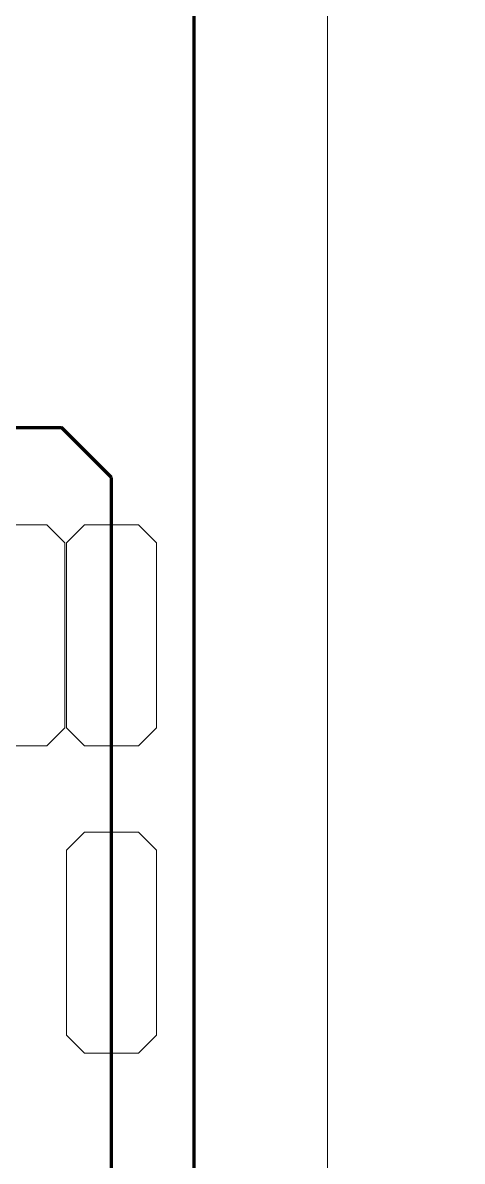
# Model space of a CAD drawing. Header units: millimetres. Extents: x 10 to 148, y -145 to 146.
# Drawn here: x 135.74 to 147.95, y -129.15 to -97.53 of the extents above; entities that cross this region are included whole.
import ezdxf

# ---------------------------------------------------------------- set-up
doc = ezdxf.new("R2010")
doc.units = ezdxf.units.MM
doc.header["$MEASUREMENT"] = 0
doc.layers.add('Layer 1', color=7, linetype='Continuous')

msp = doc.modelspace()

# ---------------------------------------------------------------- linework, layer by layer
at = {"layer": 'Layer 1', "lineweight": 9}
for points, knots in [([(11.9494, -67.3038), (11.9494, -67.3038), (13.698, -65.5552), (13.698, -65.5552), (13.698, -65.5552), (138.9103, -65.5552), (138.9103, -65.5552), (138.9103, -65.5552), (144.202, -70.847), (144.202, -70.847), (144.202, -70.847), (144.202, -77.6157), (144.202, -77.6157), (146.2731, -77.6157), (147.952, -79.2946), (147.952, -81.3657), (147.952, -83.4368), (146.2731, -85.1157), (144.202, -85.1157), (144.202, -85.1157), (144.202, -138.0687), (144.202, -138.0687), (145.3549, -138.7083), (146.1352, -139.9381), (146.1352, -141.35), (146.1352, -143.4211), (144.4563, -145.1), (142.3852, -145.1), (140.9733, -145.1), (139.7435, -144.3197), (139.1039, -143.1668), (139.1039, -143.1668), (21.4491, -143.1668), (21.4491, -143.1668), (21.4491, -143.1668), (18.9783, -140.696), (18.9783, -140.696), (18.9783, -140.696), (18.9783, -123.1995), (18.9783, -123.1995), (18.9783, -123.1995), (19.5183, -122.6595), (19.5183, -122.6595), (19.5183, -122.6595), (39.4221, -122.6595), (39.4221, -122.6595), (39.4221, -122.6595), (40.1329, -121.9487), (40.1329, -121.9487), (40.1329, -121.9487), (40.1329, -107.9393), (40.1329, -107.9393), (40.1329, -107.9393), (39.4846, -107.291), (39.4846, -107.291), (39.4846, -107.291), (18.4313, -107.291), (18.4313, -107.291), (18.4313, -107.291), (12.043, -100.9026), (12.043, -100.9026), (12.043, -100.9026), (12.043, -87.4944), (12.043, -87.4944), (10.7187, -86.9157), (9.793, -85.5942), (9.793, -84.0564), (9.793, -82.5186), (10.7187, -81.1971), (12.043, -80.6184), (12.043, -80.6184), (12.043, -67.2102), (12.043, -67.2102)], [0, 0, 0, 0, 0.0416667, 0.0416667, 0.0416667, 0.0833333, 0.0833333, 0.0833333, 0.125, 0.125, 0.125, 0.1666667, 0.1666667, 0.1666667, 0.2083333, 0.2083333, 0.2083333, 0.25, 0.25, 0.25, 0.2916667, 0.2916667, 0.2916667, 0.3333333, 0.3333333, 0.3333333, 0.375, 0.375, 0.375, 0.4166667, 0.4166667, 0.4166667, 0.4583333, 0.4583333, 0.4583333, 0.5, 0.5, 0.5, 0.5416667, 0.5416667, 0.5416667, 0.5833333, 0.5833333, 0.5833333, 0.625, 0.625, 0.625, 0.6666667, 0.6666667, 0.6666667, 0.7083333, 0.7083333, 0.7083333, 0.75, 0.75, 0.75, 0.7916667, 0.7916667, 0.7916667, 0.8333333, 0.8333333, 0.8333333, 0.875, 0.875, 0.875, 0.9166667, 0.9166667, 0.9166667, 0.9583333, 0.9583333, 0.9583333, 1, 1, 1, 1]), ([(134.409, -111.9733), (134.409, -111.9733), (134.409, -117.1097), (134.409, -117.1097), (134.409, -117.1097), (134.909, -117.6097), (134.909, -117.6097), (134.909, -117.6097), (136.409, -117.6097), (136.409, -117.6097), (136.409, -117.6097), (136.909, -117.1097), (136.909, -117.1097), (136.909, -117.1097), (136.909, -111.9733), (136.909, -111.9733), (136.909, -111.9733), (136.409, -111.4733), (136.409, -111.4733), (136.409, -111.4733), (134.909, -111.4733), (134.909, -111.4733), (134.909, -111.4733), (134.409, -111.9733), (134.409, -111.9733)], [0, 0, 0, 0, 0.125, 0.125, 0.125, 0.25, 0.25, 0.25, 0.375, 0.375, 0.375, 0.5, 0.5, 0.5, 0.625, 0.625, 0.625, 0.75, 0.75, 0.75, 0.875, 0.875, 0.875, 1, 1, 1, 1]), ([(136.949, -111.9733), (136.949, -111.9733), (136.949, -117.1097), (136.949, -117.1097), (136.949, -117.1097), (137.449, -117.6097), (137.449, -117.6097), (137.449, -117.6097), (138.949, -117.6097), (138.949, -117.6097), (138.949, -117.6097), (139.449, -117.1097), (139.449, -117.1097), (139.449, -117.1097), (139.449, -111.9733), (139.449, -111.9733), (139.449, -111.9733), (138.949, -111.4733), (138.949, -111.4733), (138.949, -111.4733), (137.449, -111.4733), (137.449, -111.4733), (137.449, -111.4733), (136.949, -111.9733), (136.949, -111.9733)], [0, 0, 0, 0, 0.125, 0.125, 0.125, 0.25, 0.25, 0.25, 0.375, 0.375, 0.375, 0.5, 0.5, 0.5, 0.625, 0.625, 0.625, 0.75, 0.75, 0.75, 0.875, 0.875, 0.875, 1, 1, 1, 1]), ([(136.9508, -120.5144), (136.9508, -120.5144), (136.9508, -125.6508), (136.9508, -125.6508), (136.9508, -125.6508), (137.4508, -126.1508), (137.4508, -126.1508), (137.4508, -126.1508), (138.9508, -126.1508), (138.9508, -126.1508), (138.9508, -126.1508), (139.4508, -125.6508), (139.4508, -125.6508), (139.4508, -125.6508), (139.4508, -120.5144), (139.4508, -120.5144), (139.4508, -120.5144), (138.9508, -120.0144), (138.9508, -120.0144), (138.9508, -120.0144), (137.4508, -120.0144), (137.4508, -120.0144), (137.4508, -120.0144), (136.9508, -120.5144), (136.9508, -120.5144)], [0, 0, 0, 0, 0.125, 0.125, 0.125, 0.25, 0.25, 0.25, 0.375, 0.375, 0.375, 0.5, 0.5, 0.5, 0.625, 0.625, 0.625, 0.75, 0.75, 0.75, 0.875, 0.875, 0.875, 1, 1, 1, 1])]:
    msp.add_open_spline(points, degree=3, knots=knots, dxfattribs=at)
at = {"layer": 'Layer 1', "color": 6, "lineweight": 120}
for points in [[(140.499, -136.2353), (140.499, -136.2353), (140.499, -96.9222), (140.499, -96.9222)], [(101.9104, -108.7713), (101.9104, -108.7713), (136.8135, -108.7711), (136.8135, -108.7711)], [(138.199, -110.1566), (138.199, -110.1566), (136.8135, -108.7711), (136.8135, -108.7711)], [(138.199, -136.351), (138.199, -136.351), (138.199, -110.1566), (138.199, -110.1566)]]:
    msp.add_open_spline(points, degree=3, dxfattribs=at)
at = {"layer": 'Layer 1', "color": 5}
for points in [[(138.199, -114.5398), (138.199, -114.5398), (138.1955, -114.5398), (138.1955, -114.5398), (138.1955, -114.5398), (138.1955, -114.5433), (138.1955, -114.5433), (138.1955, -114.5433), (138.199, -114.5433), (138.199, -114.5433), (138.199, -114.5433), (138.199, -114.5398), (138.199, -114.5398)], [(138.2008, -123.0809), (138.2008, -123.0809), (138.1973, -123.0809), (138.1973, -123.0809), (138.1973, -123.0809), (138.1973, -123.0844), (138.1973, -123.0844), (138.1973, -123.0844), (138.2008, -123.0844), (138.2008, -123.0844), (138.2008, -123.0844), (138.2008, -123.0809), (138.2008, -123.0809)]]:
    msp.add_open_spline(points, degree=3, knots=[0, 0, 0, 0, 0.25, 0.25, 0.25, 0.5, 0.5, 0.5, 0.75, 0.75, 0.75, 1, 1, 1, 1], dxfattribs=at)
at = {"layer": 'Layer 1', "color": 5, "lineweight": 9}
for points in [[(138.199, -114.5398), (138.199, -114.5398), (138.1955, -114.5398), (138.1955, -114.5398), (138.1955, -114.5398), (138.1955, -114.5433), (138.1955, -114.5433), (138.1955, -114.5433), (138.199, -114.5433), (138.199, -114.5433), (138.199, -114.5433), (138.199, -114.5398), (138.199, -114.5398)], [(138.2008, -123.0809), (138.2008, -123.0809), (138.1973, -123.0809), (138.1973, -123.0809), (138.1973, -123.0809), (138.1973, -123.0844), (138.1973, -123.0844), (138.1973, -123.0844), (138.2008, -123.0844), (138.2008, -123.0844), (138.2008, -123.0844), (138.2008, -123.0809), (138.2008, -123.0809)]]:
    msp.add_open_spline(points, degree=3, knots=[0, 0, 0, 0, 0.25, 0.25, 0.25, 0.5, 0.5, 0.5, 0.75, 0.75, 0.75, 1, 1, 1, 1], dxfattribs=at)

doc.saveas('drawing.dxf')
